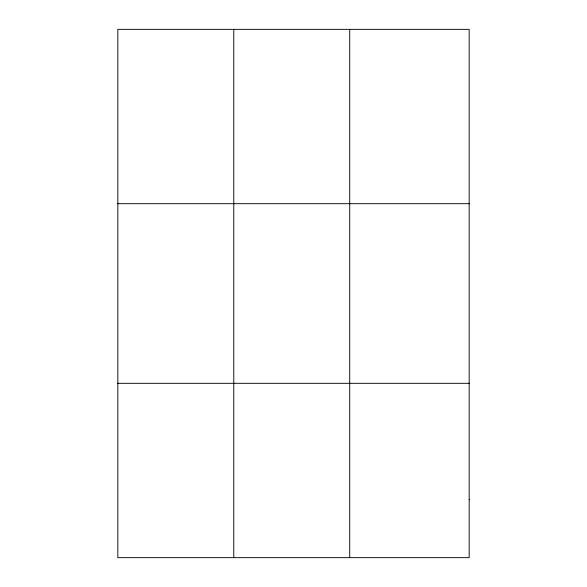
<?xml version="1.0" encoding="UTF-8"?>
<svg xmlns="http://www.w3.org/2000/svg" width="587" height="587" viewBox="0 0 587 587"><rect width="100%" height="100%" fill="white"/><g stroke="black" fill="none" stroke-linecap="round" stroke-linejoin="round"><path stroke-width="0.88" d="M233.773 29.35L233.773 557.65M349.713 29.35L349.713 557.65M117.826 203.689L469.174 203.689M117.826 383.311L469.174 383.311M469.174 499.537L469.174 557.65L117.826 557.65L117.826 29.35L469.174 29.35L469.174 499.537"/></g></svg>
